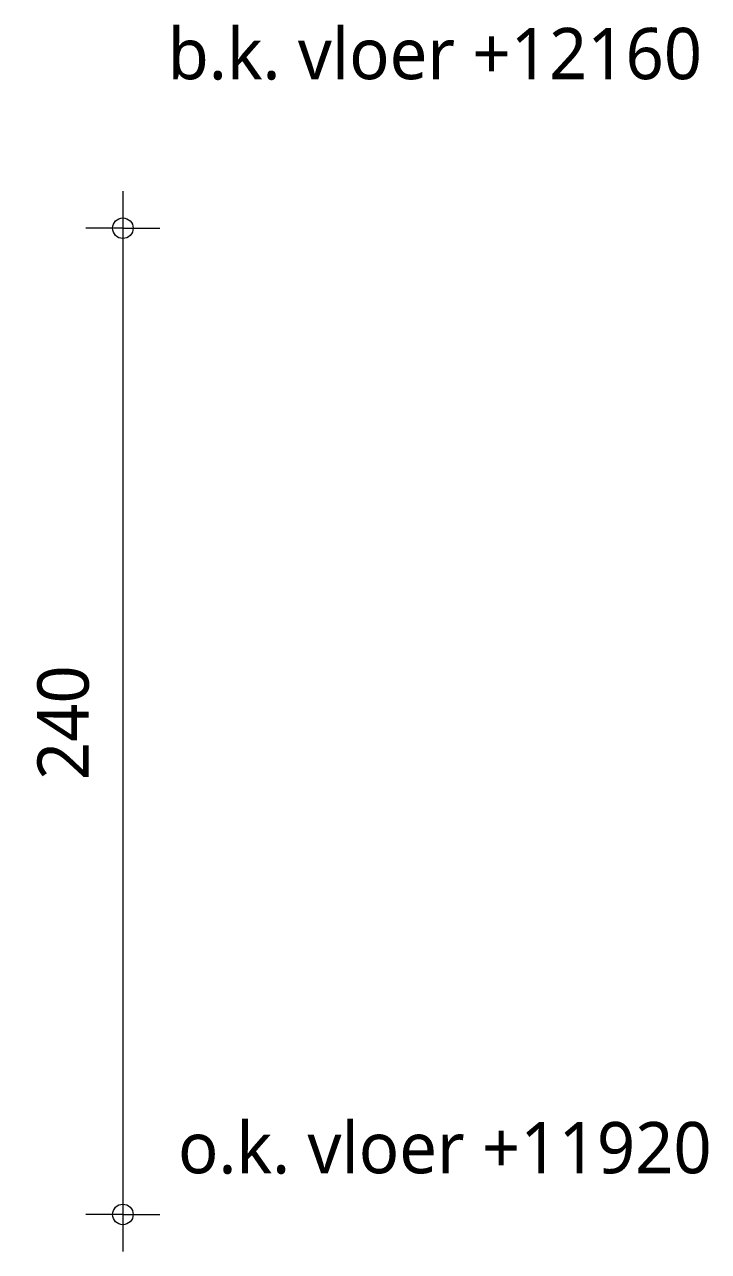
# Model space of a CAD drawing. Header units: millimetres. Extents: x -435 to 27166, y -19117 to 26500.
# Drawn here: x 9362 to 9528.4, y -817.4 to -518.8 of the extents above; entities that cross this region are included whole.
import ezdxf

# ---------------------------------------------------------------- set-up
doc = ezdxf.new("R2010")
doc.units = ezdxf.units.MM
for name, color, linetype, lineweight in [('A-ANNO-DIMS', 211, 'Continuous', 13), ('A-ANNO-DIMS-5', 211, 'Continuous', 13), ('G-ANNO-TEXT', 231, 'Continuous', 13)]:
    doc.layers.add(name, color=color, linetype=linetype, lineweight=lineweight)
doc.styles.add('Segoe UI_3', font='segoeui.ttf', dxfattribs={"height": 12.5})
doc.dimstyles.new('2_5_mm_4', dxfattribs={"dimscale": 304.8, "dimtxt": 13.092049, "dimasz": 0.016404, "dimexe": 0.029528, "dimexo": 0.0625, "dimgap": 0.014764, "dimtad": 1, "dimdec": 0, "dimzin": 0, "dimdsep": 46, "dimtxsty": 'Segoe UI_3', "dimblk1": 'DOTBLANK', "dimblk2": 'DOTBLANK', "dimsah": 1, "dimcen": 0.09, "dimdle": 0.029528, "dimazin": 0, "dimtfac": 1, "dimtdec": 4, "dimtix": 1, "dimtmove": 0, "dimatfit": 3, "dimfxl": 0.029528, "dimfxlon": 1, "dimtvp": 1, "dimtfill": 1, "dimtolj": 1, "dimtzin": 0, "dimarcsym": 2})

# ---------------------------------------------------------------- blocks, each defined once
blk = doc.blocks.new('DIMBLOCK518-Details Appartement')
at = {"layer": 'A-ANNO-DIMS-5'}
for p, q in [((9385.95, -559.41), (9385.95, -817.41)), ((9385.95, -568.41), (9376.95, -568.41)), ((9385.95, -568.41), (9394.95, -568.41)), ((9385.95, -808.41), (9376.95, -808.41)), ((9385.95, -808.41), (9394.95, -808.41))]:
    blk.add_line(p, q, dxfattribs=at)
for centre in [(9385.95, -568.41), (9385.95, -808.41)]:
    blk.add_circle(centre, 2.5, dxfattribs=at)
at = {"layer": 'A-ANNO-DIMS-5', "color": 0, "insert": (9365.14, -702.7), "char_height": 12.5, "width": 34.2774, "attachment_point": 1, "rotation": 90, "line_spacing_factor": 1.142579, "style": 'Segoe UI_3', "bg_fill": 3, "box_fill_scale": 1.25, "bg_fill_color": 9, "bg_fill_true_color": 13158600, "bg_fill_transparency": 0}
blk.add_mtext('240', dxfattribs=at)
blk = doc.blocks.new('_DotBlank')
at = {"color": 0, "linetype": 'ByBlock', "lineweight": -2}
blk.add_line((-0.5, 0), (-1, 0), dxfattribs=at)
blk.add_circle((0, 0), 0.5, dxfattribs=at)

msp = doc.modelspace()

# ---------------------------------------------------------------- texts
at = {"layer": 'G-ANNO-TEXT', "color": 7, "char_height": 12.5, "width": 162.3417, "attachment_point": 1, "style": 'Segoe UI_3'}
for s, insert in [('b.k. vloer +12160', (9396.85, -519.65)), ('o.k. vloer +11920', (9399.35, -785.9))]:
    msp.add_mtext(s, dxfattribs=dict(at, insert=insert))

# ---------------------------------------------------------------- dimensions: what is measured, and where the dimension line sits
at = {"layer": 'A-ANNO-DIMS'}
dim = msp.add_linear_dim(base=(9385.95, -808.41), p1=(9394.95, -568.41), p2=(9394.95, -808.41), angle=90, dimstyle='2_5_mm_4', override={"dimpost": '<>', "dimfxl": 240.00009}, dxfattribs=at)
dim.commit()
dim.dimension.update_dxf_attribs({"geometry": 'DIMBLOCK518-Details Appartement', "text_midpoint": (9374.99, -688.41)})

doc.saveas('drawing.dxf')
